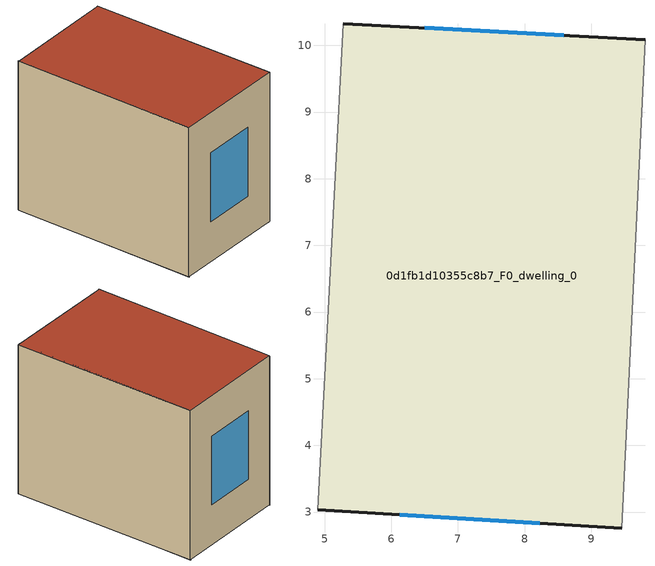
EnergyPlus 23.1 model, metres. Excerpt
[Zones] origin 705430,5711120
0d1fb1d10355c8b7_F0_dwelling_0
 floor ground (EU_floor_Construction): 9.81,10.09 9.46,2.75 4.89,3.04 5.28,10.33 z0
 wall outside (EU_wall_Construction): 9.81,10.09 5.28,10.33 / 4.89,3.04 9.46,2.75 z0:6
 wall adiabatic (EU_wall_Construction): 9.46,2.75 9.81,10.09 / 5.28,10.33 4.89,3.04 z0:6
 window (EU_Window_Construction): 8.58,10.15 6.5,10.26 / 6.12,2.96 8.23,2.83 z1.62:4.38
 roof outside (EU_roof_Construction): 9.46,2.75 9.81,10.09 5.28,10.33 4.89,3.04 z6
shading: 9.39,2.74 9.81,10.1 / 5.3,10.35 4.89,3.01 z0:6
[Building]
EU S2 Campaign: North Axis=0; Terrain=City; Solar Distribution=FullExterior
[Site:Location]
London: Latitude=51.5; Longitude=-0.5; Time Zone=0; Elevation=25
[SizingPeriod:WeatherFileDays]
AnnualSizingPeriod: Begin Month=1; Begin Day of Month=1; End Month=12; End Day of Month=31; Day of Week for Start Day=Monday; Use Weather File Daylight Saving Period=No; Use Weather File Rain and Snow Indicators=No
[MATERIAL]
EU_InternalMass_Material: Roughness=MediumRough; Thickness=0.1; Conductivity=1; Density=1800; Specific Heat=900; Thermal Absorptance=0.9; Solar Absorptance=0.7; Visible Absorptance=0.7
[MATERIAL:NOMASS] Roughness=MediumRough; Thermal Absorptance=0.9; Solar Absorptance=0.7; Visible Absorptance=0.7
Name | Thermal Resistance
EU_wall_NoMass | 0.555556
EU_roof_NoMass | 0.510204
EU_floor_NoMass | 1.68919
[WINDOWMATERIAL:SIMPLEGLAZINGSYSTEM]
EU_Window_SimpleGlazing: UFactor=3.96; Solar Heat Gain Coefficient=0.85; Visible Transmittance=0.85
[CONSTRUCTION]
EU_wall_Construction: EU_wall_NoMass
EU_roof_Construction: EU_roof_NoMass
EU_floor_Construction: EU_floor_NoMass
EU_InternalMass_Construction: EU_InternalMass_Material
EU_Window_Construction: EU_Window_SimpleGlazing
[ZONE]
0d1fb1d10355c8b7_F0_dwelling_0: Type=1; Multiplier=1; Ceiling Height=autocalculate; Volume=199.884; Floor Area=autocalculate; Part of Total Floor Area=Yes
[INTERNALMASS]
0d1fb1d10355c8b7_F0_dwelling_0_EU_InternalMass: Construction=EU_InternalMass_Construction; Zone or ZoneList=0d1fb1d10355c8b7_F0_dwelling_0; Surface Area=33.3141
[OTHEREQUIPMENT]
EU_Step8_InternalGain_0d1fb1d10355c8b7_F0_dwelling_0_f000: Fuel Type=Electricity; Zone or ZoneList or Space or SpaceList=0d1fb1d10355c8b7_F0_dwelling_0; Schedule=EU_Step8_GainSchedule_0d1fb1d10355c8b7_F0_dwelling_0_f000; Design Level Calculation Method=Watts/Area; Power per Zone Floor Area=1; Fraction Latent=0; Fraction Radiant=0; Fraction Lost=0; Carbon Dioxide Generation Rate=0; EndUse Subcategory=EU_Step8_InternalGains
[ZONEVENTILATION:DESIGNFLOWRATE]
EU_ConstantAir_0d1fb1d10355c8b7_F0_dwelling_0: Zone or ZoneList or Space or SpaceList=0d1fb1d10355c8b7_F0_dwelling_0; Schedule=EU_AlwaysOn; Design Flow Rate Calculation Method=AirChanges/Hour; Air Changes per Hour=0.48; Ventilation Type=Natural; Fan Pressure Rise=0; Fan Total Efficiency=1; Constant Term Coefficient=1; Temperature Term Coefficient=0; Velocity Term Coefficient=0; Velocity Squared Term Coefficient=0; Minimum Indoor Temperature=-100; Maximum Indoor Temperature=100; Delta Temperature=-100; Minimum Outdoor Temperature=-100; Maximum Outdoor Temperature=100; Maximum Wind Speed=40
[HVACTEMPLATE:THERMOSTAT]
EU_HeatOnly_0d1fb1d10355c8b7_F0_dwelling_0: Constant Heating Setpoint=20; Constant Cooling Setpoint=50
[HVACTEMPLATE:ZONE:IDEALLOADSAIRSYSTEM]
0d1fb1d10355c8b7_F0_dwelling_0: Template Thermostat=EU_HeatOnly_0d1fb1d10355c8b7_F0_dwelling_0; System Availability Schedule=EU_AlwaysOn; Maximum Heating Supply Air Temperature=50; Minimum Cooling Supply Air Temperature=13; Maximum Heating Supply Air Humidity Ratio=0.0156; Minimum Cooling Supply Air Humidity Ratio=0.0077; Heating Limit=NoLimit; Cooling Limit=NoLimit; Heating Availability Schedule=EU_AlwaysOn; Cooling Availability Schedule=EU_CoolingOff; Dehumidification Control Type=ConstantSensibleHeatRatio; Cooling Sensible Heat Ratio=0.7; Dehumidification Setpoint=60; Humidification Control Type=None; Humidification Setpoint=30; Outdoor Air Method=None; Outdoor Air Flow Rate per Person=0.00944; Outdoor Air Flow Rate per Zone Floor Area=0; Outdoor Air Flow Rate per Zone=0; Demand Controlled Ventilation Type=None; Outdoor Air Economizer Type=NoEconomizer; Heat Recovery Type=None; Sensible Heat Recovery Effectiveness=0.7; Latent Heat Recovery Effectiveness=0.65
[SIZING:ZONE]
0d1fb1d10355c8b7_F0_dwelling_0: Zone Cooling Design Supply Air Temperature Input Method=SupplyAirTemperature; Zone Cooling Design Supply Air Temperature=13; Zone Heating Design Supply Air Temperature Input Method=SupplyAirTemperature; Zone Heating Design Supply Air Temperature=50; Zone Cooling Design Supply Air Humidity Ratio=0.008; Zone Heating Design Supply Air Humidity Ratio=0.008; Cooling Design Air Flow Method=DesignDay; Cooling Design Air Flow Rate=0; Cooling Minimum Air Flow per Zone Floor Area=0.000762; Cooling Minimum Air Flow=0; Cooling Minimum Air Flow Fraction=0.2; Heating Design Air Flow Method=DesignDay; Heating Design Air Flow Rate=0; Heating Maximum Air Flow per Zone Floor Area=0.002032; Heating Maximum Air Flow=0.141576; Heating Maximum Air Flow Fraction=0.3; Account for Dedicated Outdoor Air System=No; Dedicated Outdoor Air System Control Strategy=NeutralSupplyAir; Dedicated Outdoor Air Low Setpoint Temperature for Design=autosize; Dedicated Outdoor Air High Setpoint Temperature for Design=autosize; Zone Load Sizing Method=Sensible Load Only No Latent Load; Zone Latent Cooling Design Supply Air Humidity Ratio Input Method=HumidityRatioDifference; Zone Cooling Design Supply Air Humidity Ratio Difference=0.005; Zone Latent Heating Design Supply Air Humidity Ratio Input Method=HumidityRatioDifference; Zone Humidification Design Supply Air Humidity Ratio Difference=0.005
[SCHEDULE:CONSTANT]
Name | Hourly Value
EU_AlwaysOn | 1
EU_CoolingOff | 0
[SCHEDULE:FILE]
EU_Step8_GainSchedule_0d1fb1d10355c8b7_F0_dwelling_0_f000: File=../../schedules/0d1fb1d10355c8b7/0d1fb1d10355c8b7_F0_dwelling_0_f000_gain.csv; Column Number=1; Rows to Skip at Top=0; Number of Hours of Data=8760; Column Separator=Comma; Interpolate to Timestep=No; Minutes per Item=60; Adjust Schedule for Daylight Savings=Yes
